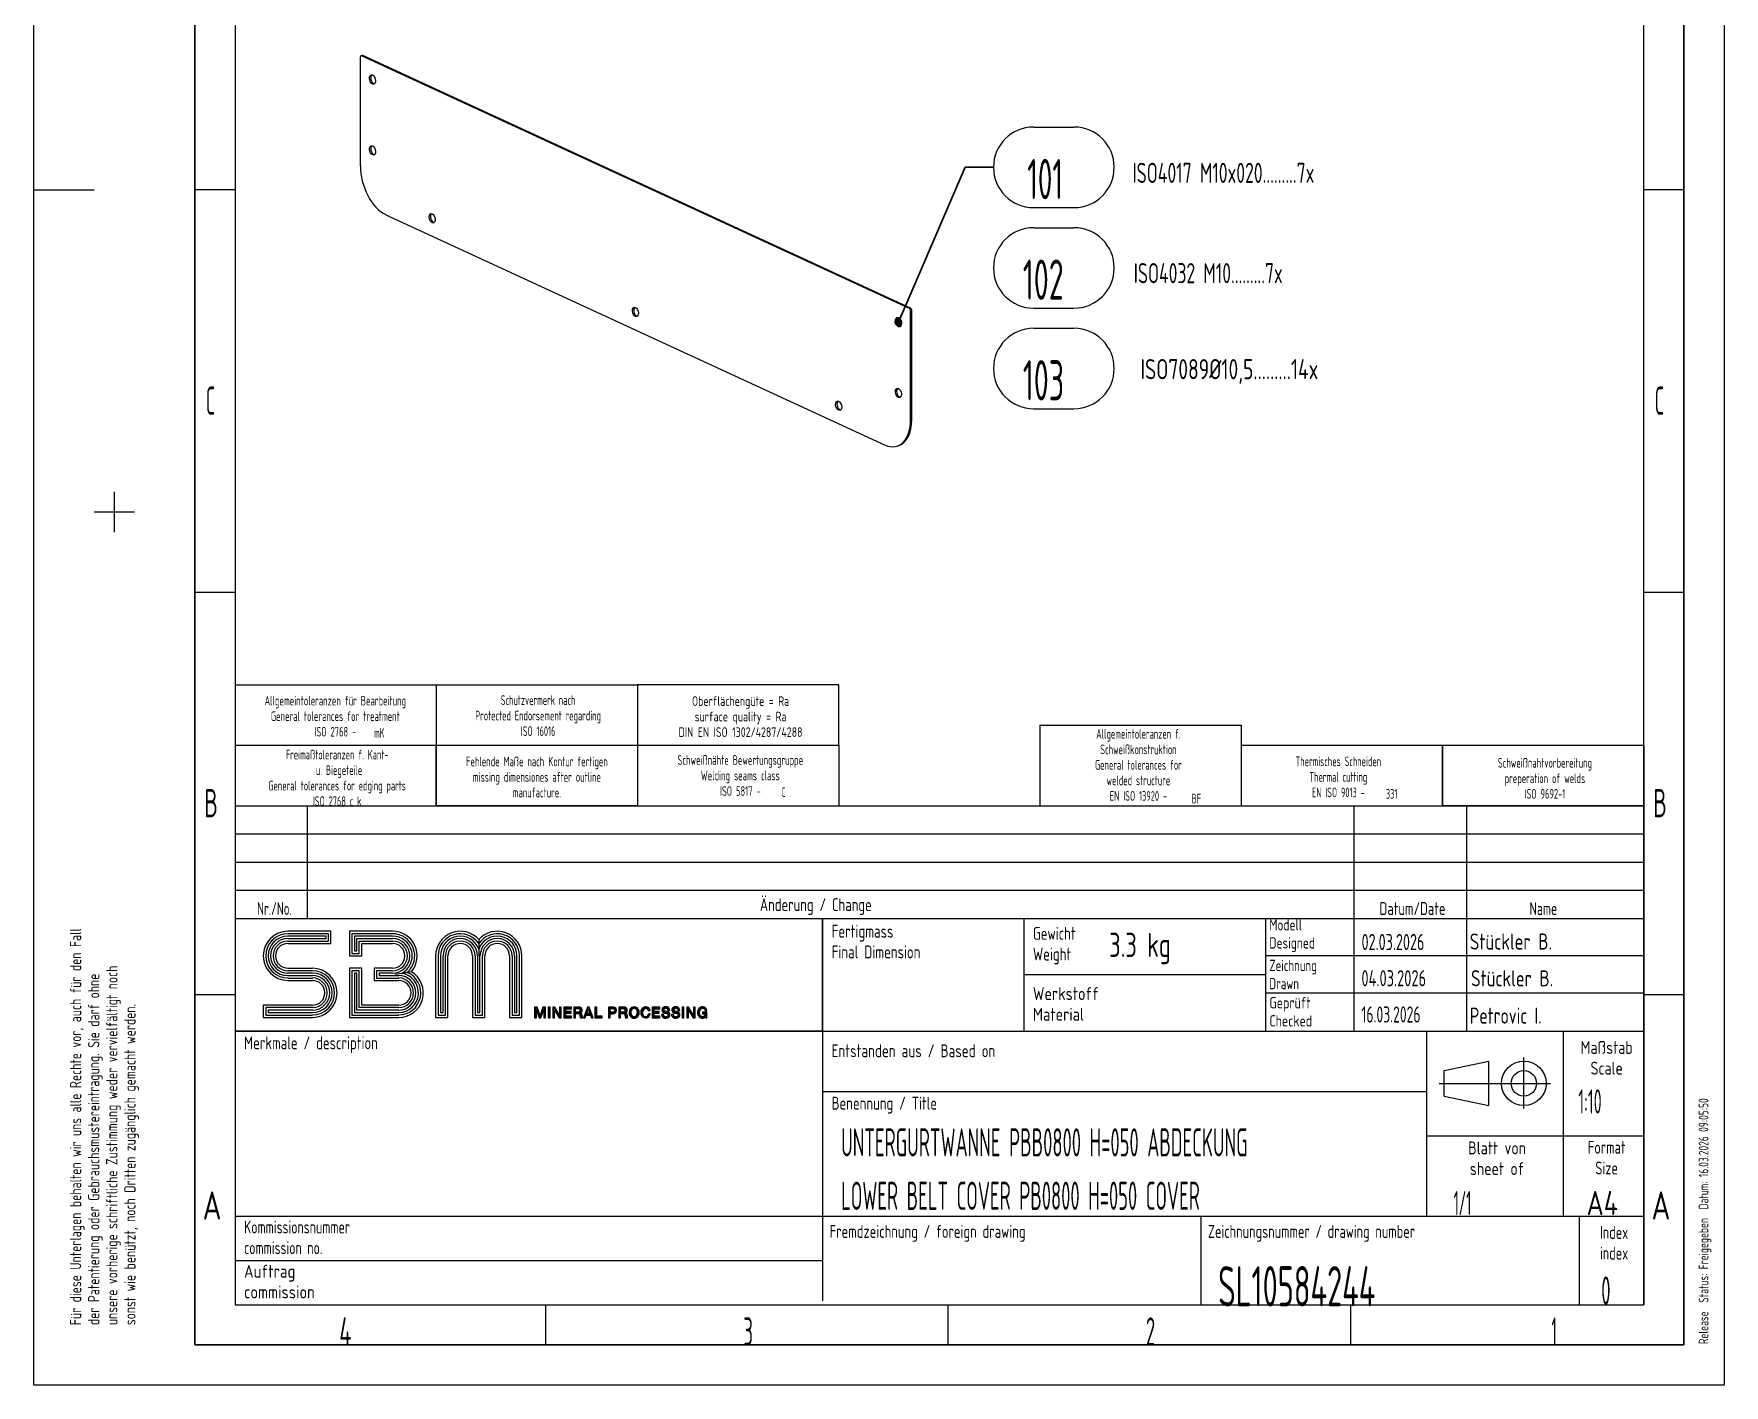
# Model space of a CAD drawing. Header units: millimetres. Extents: x 0 to 210, y 0 to 297.
# Drawn here: x 0 to 210, y 0 to 167.9 of the extents above; entities that cross this region are included whole.
import ezdxf
from ezdxf.lldxf.tags import DXFTag

# ---------------------------------------------------------------- set-up
doc = ezdxf.new("R2010")
doc.units = ezdxf.units.MM
doc.layers.add('1', color=7, linetype='Continuous', true_color=0xffffff)
doc.styles.add('iso-1', font='isocp.shx')
tags = doc.linetypes.add('DASHDOT', pattern=[70, 31, -13, 13, -13]).pattern_tags.tags
tags[10:11] = [DXFTag(74, 4), DXFTag(75, 0), DXFTag(340, '0'), DXFTag(46, 0.0), DXFTag(50, 0.0), DXFTag(44, 0.0), DXFTag(45, 0.0)]
tags[8:9] = [DXFTag(74, 4), DXFTag(75, 0), DXFTag(340, '0'), DXFTag(46, 0.0), DXFTag(50, 0.0), DXFTag(44, 0.0), DXFTag(45, 0.0)]
tags[6:7] = [DXFTag(74, 4), DXFTag(75, 0), DXFTag(340, '0'), DXFTag(46, 0.0), DXFTag(50, 0.0), DXFTag(44, 0.0), DXFTag(45, 0.0)]
tags[4:5] = [DXFTag(74, 4), DXFTag(75, 0), DXFTag(340, '0'), DXFTag(46, 0.0), DXFTag(50, 0.0), DXFTag(44, 0.0), DXFTag(45, 0.0)]
tags = doc.linetypes.add('DASHED', pattern=[25.72, 12.86, -12.86]).pattern_tags.tags
tags[6:7] = [DXFTag(74, 4), DXFTag(75, 0), DXFTag(340, '0'), DXFTag(46, 0.0), DXFTag(50, 0.0), DXFTag(44, 0.0), DXFTag(45, 0.0)]
tags[4:5] = [DXFTag(74, 4), DXFTag(75, 0), DXFTag(340, '0'), DXFTag(46, 0.0), DXFTag(50, 0.0), DXFTag(44, 0.0), DXFTag(45, 0.0)]
doc.dimstyles.get("Standard").update_dxf_attribs({"dimtxt": 0.18, "dimasz": 0.18, "dimexe": 0.18, "dimexo": 0.0625, "dimgap": 0.09, "dimtad": 0, "dimtih": 1, "dimtoh": 1, "dimdec": 4, "dimzin": 0, "dimdsep": 46, "dimtxsty": 'Standard', "dimcen": 0.09, "dimadec": 0, "dimazin": 0, "dimtfac": 1, "dimtdec": 4, "dimtofl": 0, "dimtmove": 0, "dimatfit": 3, "dimfxl": 1, "dimtolj": 1, "dimtzin": 0, "dimarcsym": 0})

# ---------------------------------------------------------------- blocks, each defined once
blk = doc.blocks.new('GROUPED_GEOM1')
at = {"layer": '1', "color": 4, "lineweight": 18}
for p, q in [((124.22, 143.81), (129.22, 143.81)), ((124.22, 133.81), (129.22, 133.81))]:
    blk.add_line(p, q, dxfattribs=at)
for centre, start, end in [((124.22, 138.81), 90, 269.9999), ((129.22, 138.81), 270, 89.9999)]:
    blk.add_arc(centre, 5, start, end, dxfattribs=at)
at = {"layer": '1', "color": 2, "linetype": 'Continuous', "lineweight": 18, "insert": (122.87, 134.85), "char_height": 5, "attachment_point": 7, "line_spacing_factor": 0.963855, "style": 'iso-1'}
blk.add_mtext('\\W0.6044;102', dxfattribs=at)
blk = doc.blocks.new('GROUPED_GEOM2')
at = {"layer": '1', "color": 4, "lineweight": 18}
for p, q in [((124.22, 156.31), (129.22, 156.31)), ((124.22, 146.31), (129.22, 146.31))]:
    blk.add_line(p, q, dxfattribs=at)
for centre, start, end in [((124.22, 151.31), 90, 269.9999), ((129.22, 151.31), 270, 89.9999)]:
    blk.add_arc(centre, 5, start, end, dxfattribs=at)
at = {"layer": '1', "color": 2, "linetype": 'Continuous', "lineweight": 18, "insert": (123.42, 147.35), "char_height": 5, "attachment_point": 7, "line_spacing_factor": 0.963855, "style": 'iso-1'}
blk.add_mtext('\\W0.5855;101', dxfattribs=at)
blk = doc.blocks.new('ISO2768', base_point=(25, 79.5))
at = {"layer": '1', "color": 4, "linetype": 'Continuous', "lineweight": 18}
for p, q in [((25, 87), (50, 87)), ((25, 87), (25, 79.5)), ((50, 87), (50, 79.5)), ((25, 79.5), (50, 79.5))]:
    blk.add_line(p, q, dxfattribs=at)
at = {"layer": '1', "color": 1, "linetype": 'Continuous', "lineweight": 13, "insert": (37.46, 80.59), "char_height": 1.2, "attachment_point": 8, "line_spacing_factor": 0.963855, "style": 'iso-1'}
blk.add_mtext('\\W0.7111;Allgemeintoleranzen für Bearbeitung\\PGeneral tolerances for treatment\\PISO 2768 -', dxfattribs=at)
at = {"layer": '1', "color": 3, "linetype": 'Continuous', "lineweight": 13, "insert": (42.29, 80.45), "char_height": 1.2, "attachment_point": 7, "line_spacing_factor": 0.963855, "style": 'iso-1'}
blk.add_mtext('\\W0.6562;mK', dxfattribs=at)
blk = doc.blocks.new('ISO16016', base_point=(50, 79.5))
at = {"layer": '1', "color": 4, "linetype": 'Continuous', "lineweight": 18}
for p, q in [((50, 87), (50, 79.5)), ((50, 87), (75, 87)), ((75, 87), (75, 79.5)), ((50, 79.5), (75, 79.5))]:
    blk.add_line(p, q, dxfattribs=at)
at = {"layer": '1', "color": 1, "linetype": 'Continuous', "lineweight": 13, "insert": (62.65, 80.66), "char_height": 1.2, "attachment_point": 8, "line_spacing_factor": 0.963855, "style": 'iso-1'}
blk.add_mtext('\\W0.6940;Schutzvermerk nach\\PProtected Endorsement regarding\\PISO 16016', dxfattribs=at)
blk = doc.blocks.new('DIN_EN_ISO1302_A2', base_point=(75, 79.5))
at = {"layer": '1', "color": 4, "linetype": 'Continuous', "lineweight": 18}
for p, q in [((100, 87), (75, 87)), ((75, 87), (75, 79.5)), ((100, 79.5), (100, 87)), ((75, 79.5), (100, 79.5))]:
    blk.add_line(p, q, dxfattribs=at)
at = {"layer": '1', "color": 1, "linetype": 'Continuous', "lineweight": 13, "insert": (87.8, 80.54), "char_height": 1.2, "attachment_point": 8, "line_spacing_factor": 0.963855, "style": 'iso-1'}
blk.add_mtext('\\W0.8226;Oberflächengüte = Ra\\Psurface quality = Ra\\PDIN EN ISO 1302/4287/4288', dxfattribs=at)
blk = doc.blocks.new('ISO5817', base_point=(75, 72))
at = {"layer": '1', "color": 4, "linetype": 'Continuous', "lineweight": 18}
for p, q in [((75, 79.5), (75, 72)), ((75, 79.5), (100, 79.5)), ((100, 79.5), (100, 72)), ((75, 72), (100, 72))]:
    blk.add_line(p, q, dxfattribs=at)
at = {"layer": '1', "color": 1, "linetype": 'Continuous', "lineweight": 13, "insert": (87.77, 73.22), "char_height": 1.2, "attachment_point": 8, "line_spacing_factor": 0.963855, "style": 'iso-1'}
blk.add_mtext('\\W0.7101;Schweißnähte Bewertungsgruppe\\PWelding seams class\\PISO 5817 -', dxfattribs=at)
at = {"layer": '1', "color": 3, "linetype": 'Continuous', "lineweight": 13, "insert": (92.9, 73.08), "char_height": 1.2, "attachment_point": 7, "line_spacing_factor": 0.963855, "style": 'iso-1'}
blk.add_mtext('\\W0.5104;C', dxfattribs=at)
blk = doc.blocks.new('ISO13920 - Allg_Tol_ f_ Schweißkonst_', base_point=(125, 72))
at = {"layer": '1', "color": 4, "linetype": 'Continuous', "lineweight": 18}
for p, q in [((125, 82), (125, 72)), ((125, 82), (150, 82)), ((150, 82), (150, 72)), ((125, 72), (150, 72))]:
    blk.add_line(p, q, dxfattribs=at)
at = {"layer": '1', "color": 1, "linetype": 'Continuous', "lineweight": 13, "insert": (137.23, 72.61), "char_height": 1.2, "attachment_point": 8, "line_spacing_factor": 0.963855, "style": 'iso-1'}
blk.add_mtext('\\W0.6988;Allgemeintoleranzen f.\\PSchweißkonstruktion\\PGeneral tolerances for\\Pwelded structure\\PEN ISO 13920 -', dxfattribs=at)
at = {"layer": '1', "color": 3, "linetype": 'Continuous', "lineweight": 13, "insert": (143.83, 72.28), "char_height": 1.2, "attachment_point": 7, "line_spacing_factor": 0.963855, "style": 'iso-1'}
blk.add_mtext('\\W0.6994;BF', dxfattribs=at)
blk = doc.blocks.new('ISO13920 - Allg_ Tol_ f_ Schweißkonst_ [SBM]', base_point=(125, 72))
at = {"layer": '1', "color": 18, "linetype": 'Continuous', "lineweight": 13}
blk.add_blockref('ISO13920 - Allg_Tol_ f_ Schweißkonst_', (125, 72), dxfattribs=at)
blk = doc.blocks.new('ISO9013 - Thermisches Schneiden', base_point=(150, 72))
at = {"layer": '1', "color": 4, "linetype": 'Continuous', "lineweight": 18}
for p, q in [((150, 79.5), (150, 72)), ((150, 79.5), (175, 79.5)), ((175, 79.5), (175, 72)), ((150, 72), (175, 72))]:
    blk.add_line(p, q, dxfattribs=at)
at = {"layer": '1', "color": 1, "linetype": 'Continuous', "lineweight": 13, "insert": (162.06, 73.05), "char_height": 1.2, "attachment_point": 8, "line_spacing_factor": 0.963855, "style": 'iso-1'}
blk.add_mtext('\\W0.6723;Thermisches Schneiden\\PThermal cutting\\PEN ISO 9013 -', dxfattribs=at)
at = {"layer": '1', "color": 3, "linetype": 'Continuous', "lineweight": 13, "insert": (167.97, 72.87), "char_height": 1.2, "attachment_point": 7, "line_spacing_factor": 0.963855, "style": 'iso-1'}
blk.add_mtext('\\W0.6756;331', dxfattribs=at)
blk = doc.blocks.new('ISO9013 - Thermisches Schneiden [SBM]', base_point=(150, 72))
at = {"layer": '1', "color": 18, "linetype": 'Continuous', "lineweight": 13}
blk.add_blockref('ISO9013 - Thermisches Schneiden', (150, 72), dxfattribs=at)
blk = doc.blocks.new('ISO9692-1', base_point=(175, 72))
at = {"layer": '1', "color": 4, "linetype": 'Continuous', "lineweight": 18}
for p, q in [((175, 72), (175, 79.5)), ((175, 79.5), (200, 79.5)), ((200, 79.5), (200, 72)), ((200, 72), (175, 72))]:
    blk.add_line(p, q, dxfattribs=at)
at = {"layer": '1', "color": 1, "linetype": 'Continuous', "lineweight": 13, "insert": (187.73, 72.87), "char_height": 1.2, "attachment_point": 8, "line_spacing_factor": 0.963855, "style": 'iso-1'}
blk.add_mtext('\\W0.7053;Schweißnahtvorbereitung\\Ppreperation of welds\\PISO 9692-1', dxfattribs=at)
blk = doc.blocks.new('Nach Kontur fertigen', base_point=(50, 72))
at = {"layer": '1', "color": 4, "linetype": 'Continuous', "lineweight": 18}
for p, q in [((50, 79.5), (75, 79.5)), ((50, 72), (50, 79.5)), ((75, 79.5), (75, 72)), ((75, 72), (50, 72))]:
    blk.add_line(p, q, dxfattribs=at)
at = {"layer": '1', "color": 1, "linetype": 'Continuous', "lineweight": 13, "insert": (62.5, 73.04), "char_height": 1.2, "attachment_point": 8, "line_spacing_factor": 0.963855, "style": 'iso-1'}
blk.add_mtext('\\W0.7060;Fehlende Maße nach Kontur fertigen\\Pmissing dimensiones after outline\\Pmanufacture.', dxfattribs=at)
blk = doc.blocks.new('ISO2768_kb - Freimaßtoleranzen f_ Kant- u_ Biegeteile', base_point=(25, 72))
at = {"layer": '1', "color": 4, "linetype": 'Continuous', "lineweight": 18}
for p, q in [((25, 79.5), (25, 72)), ((25, 79.5), (50, 79.5)), ((50, 79.5), (50, 72)), ((25, 72), (50, 72))]:
    blk.add_line(p, q, dxfattribs=at)
at = {"layer": '1', "color": 1, "linetype": 'Continuous', "lineweight": 13, "insert": (37.69, 71.96), "char_height": 1.2, "attachment_point": 8, "line_spacing_factor": 0.963855, "style": 'iso-1'}
blk.add_mtext('\\W0.6948;Freimaßtoleranzen f. Kant-\\P u. Biegeteile\\PGeneral tolerances for edging parts\\PISO 2768 c k', dxfattribs=at)
blk = doc.blocks.new('GROUPED_GEOM4')
at = {"layer": '1', "color": 4, "lineweight": 18}
for p, q in [((124.22, 131.31), (129.22, 131.31)), ((124.22, 121.31), (129.22, 121.31))]:
    blk.add_line(p, q, dxfattribs=at)
for centre, start, end in [((124.22, 126.31), 90, 269.9999), ((129.22, 126.31), 270, 89.9999)]:
    blk.add_arc(centre, 5, start, end, dxfattribs=at)
at = {"layer": '1', "color": 2, "linetype": 'Continuous', "lineweight": 18, "insert": (122.87, 122.35), "char_height": 5, "attachment_point": 7, "line_spacing_factor": 0.963855, "style": 'iso-1'}
blk.add_mtext('\\W0.6044;103', dxfattribs=at)

msp = doc.modelspace()

# ---------------------------------------------------------------- linework, layer by layer
at = {"layer": '1', "color": 4, "linetype": 'Continuous', "lineweight": 18}
for p, q in [((0, 0), (0, 297)), ((210, 297), (210, 0)), ((25, 72), (25, 10)), ((25, 72), (200, 72)), ((200, 72), (200, 10)), ((25, 58), (200, 58)), ((25, 58), (98, 58)), ((25, 58), (25, 44)), ((98, 58), (98, 10.5)), ((98, 44), (98, 58)), ((153, 58), (153, 44)), ((25, 44), (200, 44)), ((98, 44), (25, 44)), ((173, 44), (173, 21)), ((175.22, 39.08), (180.76, 40.27)), ((180.76, 34.73), (180.76, 40.27)), ((175.22, 35.92), (175.22, 39.08)), ((98, 36.5), (173, 36.5)), ((175.22, 35.92), (180.76, 34.73)), ((25, 21), (200, 21)), ((145, 21), (145, 10)), ((25, 10), (200, 10)), ((210, 0), (0, 0))]:
    msp.add_line(p, q, dxfattribs=at)
at = {"layer": '1', "color": 4, "linetype": 'Continuous', "lineweight": 25}
for p, q in [((20, 5), (20, 292)), ((205, 292), (205, 5)), ((205, 5), (20, 5))]:
    msp.add_line(p, q, dxfattribs=at)
at = {"layer": '1', "color": 1, "linetype": 'Continuous', "lineweight": 13}
for p, q in [((25, 287), (25, 10)), ((200, 10), (200, 287)), ((25, 148.5), (20, 148.5)), ((205, 148.5), (200, 148.5)), ((25, 98.5), (20, 98.5)), ((205, 98.5), (200, 98.5)), ((34, 58), (34, 72)), ((164, 72), (164, 44)), ((178, 72), (178, 44)), ((25, 68.5), (200, 68.5)), ((25, 65), (200, 65)), ((25, 61.5), (200, 61.5)), ((123, 58), (123, 44)), ((153, 53.37), (200, 53.37)), ((153, 51), (123, 51)), ((25, 48.5), (20, 48.5)), ((153, 48.74), (200, 48.74)), ((205, 48.5), (200, 48.5)), ((190, 44), (190, 21)), ((173, 31), (200, 31)), ((192, 21), (192, 10)), ((25, 15.5), (98, 15.5)), ((25, 10), (200, 10)), ((63.56, 10), (63.56, 5)), ((113.56, 10), (113.56, 5)), ((163.56, 10), (163.56, 5))]:
    msp.add_line(p, q, dxfattribs=at)
at = {"layer": '1', "color": 7, "linetype": 'Continuous', "lineweight": 18}
for p, q in [((40.56, 165), (40.56, 151.51)), ((40.8, 165.21), (40.65, 165.17)), ((108.77, 133.77), (40.72, 165.16)), ((108.92, 133.82), (40.88, 165.21)), ((43.72, 145.42), (105.77, 116.8)), ((108.92, 119.98), (108.92, 133.47)), ((109.08, 120.03), (109.08, 133.51)), ((107.23, 116.65), (107.38, 116.7))]:
    msp.add_line(p, q, dxfattribs=at)
at = {"layer": '1', "color": 1, "linetype": 'DASHED', "lineweight": 13}
msp.add_line((0, 148.5), (7.5, 148.5), dxfattribs=at)
at = {"layer": '1', "color": 4, "linetype": 'DASHED', "lineweight": 18}
for p, q in [((10, 111), (10, 106)), ((7.5, 108.5), (12.5, 108.5))]:
    msp.add_line(p, q, dxfattribs=at)
at = {"layer": '1', "color": 1, "linetype": 'Continuous', "lineweight": 18}
for p, q in [((36.92, 56.4), (31.56, 56.4)), ((36.61, 56.09), (31.56, 56.09)), ((36.31, 55.78), (31.56, 55.78)), ((31.56, 55.48), (36.31, 55.48)), ((31.56, 55.17), (36.61, 55.17)), ((31.56, 54.87), (36.92, 54.87)), ((36.31, 55.48), (36.31, 55.78)), ((36.61, 55.17), (36.61, 56.09)), ((36.92, 54.87), (36.92, 56.4)), ((39.21, 56.4), (39.21, 53.34)), ((44.57, 56.4), (39.21, 56.4)), ((44.57, 56.09), (39.52, 56.09)), ((39.52, 56.09), (39.52, 53.64)), ((44.57, 55.78), (39.83, 55.78)), ((39.83, 55.78), (39.83, 53.95)), ((40.13, 55.48), (44.57, 55.48)), ((40.13, 53.95), (40.13, 55.48)), ((40.44, 55.17), (44.57, 55.17)), ((40.44, 53.64), (40.44, 55.17)), ((40.74, 54.87), (44.57, 54.87)), ((40.74, 53.34), (40.74, 54.87)), ((55.28, 55.36), (55.28, 53.34)), ((39.21, 53.34), (40.74, 53.34)), ((39.52, 53.64), (40.44, 53.64)), ((39.83, 53.95), (40.13, 53.95)), ((49.92, 53.34), (49.92, 45.69)), ((50.23, 53.34), (50.23, 45.99)), ((50.54, 53.34), (50.54, 46.3)), ((50.84, 46.3), (50.84, 53.34)), ((51.15, 45.99), (51.15, 53.34)), ((51.45, 45.69), (51.45, 53.34)), ((54.51, 53.34), (54.51, 45.69)), ((54.82, 53.34), (54.82, 45.99)), ((55.13, 53.34), (55.13, 46.3)), ((55.43, 46.3), (55.43, 53.34)), ((55.74, 45.99), (55.74, 53.34)), ((56.04, 45.69), (56.04, 53.34)), ((59.1, 53.34), (59.1, 45.69)), ((59.41, 53.34), (59.41, 45.99)), ((59.72, 53.34), (59.72, 46.3)), ((60.02, 46.3), (60.02, 53.34)), ((60.33, 45.99), (60.33, 53.34)), ((60.63, 45.69), (60.63, 53.34)), ((31.56, 51.81), (34.62, 51.81)), ((34.62, 51.5), (31.56, 51.5)), ((34.62, 51.19), (31.56, 51.19)), ((31.56, 50.89), (34.62, 50.89)), ((31.56, 50.58), (34.62, 50.58)), ((39.21, 51.81), (39.21, 45.69)), ((40.74, 51.81), (39.21, 51.81)), ((39.52, 51.5), (39.52, 45.99)), ((40.44, 51.5), (39.52, 51.5)), ((39.83, 51.19), (39.83, 46.3)), ((40.13, 51.19), (39.83, 51.19)), ((40.13, 46.6), (40.13, 51.19)), ((40.44, 46.91), (40.44, 51.5)), ((40.74, 47.22), (40.74, 51.81)), ((42.27, 51.81), (42.27, 50.28)), ((44.57, 51.81), (42.27, 51.81)), ((42.58, 51.5), (42.58, 50.58)), ((44.57, 51.5), (42.58, 51.5)), ((42.58, 50.58), (45.33, 50.58)), ((42.89, 51.19), (42.89, 50.89)), ((44.57, 51.19), (42.89, 51.19)), ((42.89, 50.89), (45.33, 50.89)), ((46.91, 51.37), (44.95, 51.04)), ((31.56, 50.28), (34.62, 50.28)), ((42.27, 50.28), (45.33, 50.28)), ((28.5, 47.22), (28.5, 45.69)), ((34.62, 47.22), (28.5, 47.22)), ((28.81, 46.91), (28.81, 45.99)), ((34.62, 46.91), (28.81, 46.91)), ((29.12, 46.6), (29.12, 46.3)), ((34.62, 46.6), (29.12, 46.6)), ((29.12, 46.3), (34.62, 46.3)), ((39.83, 46.3), (45.33, 46.3)), ((45.33, 46.6), (40.13, 46.6)), ((45.33, 46.91), (40.44, 46.91)), ((45.33, 47.22), (40.74, 47.22)), ((50.54, 46.3), (50.84, 46.3)), ((55.13, 46.3), (55.43, 46.3)), ((59.72, 46.3), (60.02, 46.3)), ((28.5, 45.69), (34.62, 45.69)), ((28.81, 45.99), (34.62, 45.99)), ((39.21, 45.69), (45.33, 45.69)), ((39.52, 45.99), (45.33, 45.99)), ((49.92, 45.69), (51.45, 45.69)), ((50.23, 45.99), (51.15, 45.99)), ((54.51, 45.69), (56.04, 45.69)), ((54.82, 45.99), (55.74, 45.99)), ((59.1, 45.69), (60.63, 45.69)), ((59.41, 45.99), (60.33, 45.99))]:
    msp.add_line(p, q, dxfattribs=at)
at = {"layer": '1', "color": 6, "linetype": 'Continuous', "lineweight": 18}
for p, q in [((62.21, 46.97), (62.21, 45.63)), ((62.54, 46.97), (62.21, 46.97)), ((62.33, 46.9), (62.46, 46.9)), ((62.33, 45.69), (62.33, 46.9)), ((62.44, 46.66), (62.8, 45.63)), ((62.44, 45.63), (62.44, 46.66)), ((62.46, 46.9), (62.87, 45.69)), ((62.9, 45.92), (62.54, 46.97)), ((63.24, 46.97), (62.9, 45.92)), ((62.92, 45.69), (63.33, 46.9)), ((62.99, 45.63), (63.35, 46.66)), ((63.56, 46.97), (63.24, 46.97)), ((63.33, 46.9), (63.45, 46.9)), ((63.35, 46.66), (63.35, 45.63)), ((63.45, 46.9), (63.45, 45.69)), ((63.56, 45.63), (63.56, 46.97)), ((64.13, 46.97), (63.9, 46.97)), ((63.9, 46.97), (63.9, 45.63)), ((64.02, 45.69), (64.02, 46.9)), ((64.13, 45.63), (64.13, 46.97)), ((64.48, 46.97), (64.48, 45.63)), ((64.71, 46.97), (64.48, 46.97)), ((64.58, 46.9), (64.63, 46.9)), ((64.58, 45.69), (64.58, 46.9)), ((64.63, 46.9), (65.36, 45.69)), ((64.69, 46.61), (65.28, 45.63)), ((64.69, 45.63), (64.69, 46.61)), ((65.3, 45.97), (64.71, 46.97)), ((65.3, 46.97), (65.3, 45.97)), ((65.52, 46.97), (65.3, 46.97)), ((65.41, 45.69), (65.41, 46.9)), ((65.52, 45.63), (65.52, 46.97)), ((65.86, 46.97), (65.86, 45.63)), ((66.79, 46.97), (65.86, 46.97)), ((65.98, 46.87), (65.98, 45.73)), ((66.73, 46.87), (65.98, 46.87)), ((65.98, 46.31), (66.67, 46.31)), ((66.09, 46.77), (66.79, 46.77)), ((66.09, 46.41), (66.09, 46.77)), ((66.74, 46.41), (66.09, 46.41)), ((66.09, 46.22), (66.74, 46.22)), ((66.09, 45.83), (66.09, 46.22)), ((66.74, 46.22), (66.74, 46.41)), ((66.79, 46.77), (66.79, 46.97)), ((67.07, 46.97), (67.07, 45.63)), ((67.69, 46.97), (67.07, 46.97)), ((67.18, 46.87), (67.18, 45.73)), ((67.18, 46.87), (67.69, 46.87)), ((67.78, 46.26), (67.18, 46.26)), ((67.3, 46.35), (67.3, 46.78)), ((67.3, 46.78), (67.66, 46.78)), ((67.68, 46.35), (67.3, 46.35)), ((67.7, 46.35), (67.68, 46.35)), ((67.74, 46.97), (67.69, 46.97)), ((67.92, 46.26), (67.91, 46.26)), ((68.77, 46.97), (68.27, 45.63)), ((68.42, 45.73), (68.83, 46.87)), ((68.68, 46.16), (68.88, 46.73)), ((69.01, 46.97), (68.77, 46.97)), ((68.83, 46.87), (68.94, 46.87)), ((68.88, 46.73), (69.09, 46.16)), ((68.94, 46.87), (69.36, 45.73)), ((69.51, 45.63), (69.01, 46.97)), ((69.7, 46.97), (69.7, 45.63)), ((69.93, 46.97), (69.7, 46.97)), ((69.81, 46.87), (69.81, 45.73)), ((69.93, 45.83), (69.93, 46.97)), ((71.39, 46.97), (71.39, 45.63)), ((71.96, 46.97), (71.39, 46.97)), ((71.5, 46.87), (72.01, 46.87)), ((71.5, 46.87), (71.5, 45.73)), ((72.01, 46.26), (71.5, 46.26)), ((71.62, 46.78), (71.95, 46.78)), ((71.62, 46.33), (71.62, 46.78)), ((71.95, 46.33), (71.62, 46.33)), ((71.97, 46.33), (71.95, 46.33)), ((72.03, 46.97), (71.96, 46.97)), ((72.67, 46.97), (72.67, 45.63)), ((73.28, 46.97), (72.67, 46.97)), ((72.78, 46.87), (73.28, 46.87)), ((72.78, 46.87), (72.78, 45.73)), ((73.38, 46.26), (72.78, 46.26)), ((72.89, 46.35), (72.89, 46.78)), ((72.89, 46.78), (73.26, 46.78)), ((73.27, 46.35), (72.89, 46.35)), ((73.3, 46.35), (73.27, 46.35)), ((73.34, 46.97), (73.28, 46.97)), ((73.52, 46.26), (73.51, 46.26)), ((76.33, 46.57), (76.34, 46.54)), ((76.34, 46.54), (76.56, 46.54)), ((76.84, 46.97), (76.84, 45.63)), ((77.77, 46.97), (76.84, 46.97)), ((76.95, 46.87), (76.95, 45.73)), ((77.71, 46.87), (76.95, 46.87)), ((76.95, 46.31), (77.65, 46.31)), ((77.07, 46.77), (77.77, 46.77)), ((77.07, 46.41), (77.07, 46.77)), ((77.71, 46.41), (77.07, 46.41)), ((77.07, 46.22), (77.71, 46.22)), ((77.07, 45.83), (77.07, 46.22)), ((77.71, 46.22), (77.71, 46.41)), ((77.77, 46.77), (77.77, 46.97)), ((78.77, 46.6), (78.78, 46.57)), ((78.78, 46.57), (79, 46.57)), ((78.87, 46.68), (78.87, 46.68)), ((80.02, 46.6), (80.02, 46.57)), ((80.02, 46.57), (80.24, 46.57)), ((80.11, 46.68), (80.11, 46.68)), ((80.55, 46.97), (80.55, 45.63)), ((80.77, 46.97), (80.55, 46.97)), ((80.66, 45.69), (80.66, 46.9)), ((80.77, 45.63), (80.77, 46.97)), ((81.12, 46.97), (81.12, 45.63)), ((81.35, 46.97), (81.12, 46.97)), ((81.22, 46.9), (81.27, 46.9)), ((81.22, 45.69), (81.22, 46.9)), ((81.27, 46.9), (82, 45.69)), ((81.33, 45.63), (81.33, 46.61)), ((81.33, 46.61), (81.92, 45.63)), ((81.94, 45.97), (81.35, 46.97)), ((81.94, 46.97), (81.94, 45.97)), ((82.16, 46.97), (81.94, 46.97)), ((82.05, 45.69), (82.05, 46.9)), ((82.16, 45.63), (82.16, 46.97)), ((83.09, 46.33), (83.09, 46.15)), ((83.63, 46.33), (83.09, 46.33)), ((83.52, 46.22), (83.2, 46.22)), ((83.39, 46.57), (83.4, 46.54)), ((83.4, 46.54), (83.62, 46.54)), ((83.52, 46.02), (83.52, 46.22)), ((83.63, 45.63), (83.63, 46.33)), ((62.21, 45.63), (62.44, 45.63)), ((62.8, 45.63), (62.99, 45.63)), ((62.87, 45.69), (62.92, 45.69)), ((63.35, 45.63), (63.56, 45.63)), ((63.9, 45.63), (64.13, 45.63)), ((64.48, 45.63), (64.69, 45.63)), ((65.28, 45.63), (65.52, 45.63)), ((65.36, 45.69), (65.41, 45.69)), ((65.86, 45.63), (66.8, 45.63)), ((65.98, 45.73), (66.73, 45.73)), ((66.8, 45.83), (66.09, 45.83)), ((66.8, 45.63), (66.8, 45.83)), ((67.07, 45.63), (67.3, 45.63)), ((67.3, 46.17), (67.63, 46.17)), ((67.3, 45.63), (67.3, 46.17)), ((67.92, 45.64), (67.92, 45.63)), ((67.92, 45.63), (68.17, 45.63)), ((68.27, 45.63), (68.5, 45.63)), ((68.5, 45.63), (68.63, 45.98)), ((68.55, 46.07), (69.23, 46.07)), ((68.63, 45.98), (69.14, 45.98)), ((69.09, 46.16), (68.68, 46.16)), ((69.14, 45.98), (69.27, 45.63)), ((69.27, 45.63), (69.51, 45.63)), ((69.7, 45.63), (70.59, 45.63)), ((69.81, 45.73), (70.47, 45.73)), ((70.59, 45.83), (69.93, 45.83)), ((70.59, 45.63), (70.59, 45.83)), ((71.39, 45.63), (71.62, 45.63)), ((71.62, 46.14), (71.96, 46.14)), ((71.62, 45.63), (71.62, 46.14)), ((72.67, 45.63), (72.89, 45.63)), ((72.89, 46.17), (73.23, 46.17)), ((72.89, 45.63), (72.89, 46.17)), ((73.51, 45.64), (73.52, 45.63)), ((73.52, 45.63), (73.76, 45.63)), ((76.56, 46.14), (76.35, 46.14)), ((76.56, 46.08), (76.56, 46.14)), ((76.84, 45.63), (77.78, 45.63)), ((76.95, 45.73), (77.71, 45.73)), ((77.78, 45.83), (77.07, 45.83)), ((77.78, 45.63), (77.78, 45.83)), ((78.21, 46.07), (77.98, 46.07)), ((78.21, 46.04), (78.21, 46.07)), ((79.45, 46.07), (79.23, 46.07)), ((79.45, 46.04), (79.45, 46.07)), ((80.55, 45.63), (80.77, 45.63)), ((81.12, 45.63), (81.33, 45.63)), ((81.92, 45.63), (82.16, 45.63)), ((82, 45.69), (82.05, 45.69)), ((83.09, 46.15), (83.43, 46.15)), ((83.43, 45.76), (83.46, 45.78)), ((83.46, 45.78), (83.49, 45.63)), ((83.49, 45.63), (83.63, 45.63)), ((83.52, 46.02), (83.55, 45.7))]:
    msp.add_line(p, q, dxfattribs=at)
at = {"layer": '1', "color": 1, "linetype": 'DASHDOT', "lineweight": 13}
for p, q in [((185.11, 34.38), (185.11, 40.73)), ((174.57, 37.5), (188.43, 37.5))]:
    msp.add_line(p, q, dxfattribs=at)
at = {"layer": '1', "color": 4, "linetype": 'Continuous', "lineweight": 18}
for radius in [2.77, 1.58]:
    msp.add_circle((185.11, 37.5), radius, dxfattribs=at)
at = {"layer": '1', "color": 1, "linetype": 'Continuous', "lineweight": 18}
for centre, radius, start, end in [((31.56, 53.34), 3.06, 90, 270), ((31.56, 53.34), 2.75, 90, 270), ((31.56, 53.34), 2.45, 90, 270), ((31.56, 53.34), 2.14, 90, 270), ((31.56, 53.34), 1.84, 90, 270), ((31.56, 53.34), 1.53, 90, 270), ((44.57, 53.34), 3.06, 319.9677, 90), ((44.57, 53.34), 2.75, 311.8088, 90), ((44.57, 53.34), 2.45, 297.5778, 90), ((44.57, 53.34), 2.14, 270, 90), ((44.57, 53.34), 1.84, 270, 90), ((44.57, 53.34), 1.53, 270, 90), ((52.98, 53.34), 3.06, 41.4096, 180), ((52.98, 53.34), 2.75, 33.5573, 180), ((52.98, 53.34), 2.45, 20.3641, 180), ((52.98, 53.34), 2.14, 360, 180), ((52.98, 53.34), 1.84, 360, 180), ((52.98, 53.34), 1.53, 360, 180), ((57.57, 53.34), 3.06, 360, 138.5904), ((57.57, 53.34), 2.75, 360, 146.4427), ((57.57, 53.34), 2.45, 360, 159.6359), ((57.57, 53.34), 2.14, 360, 180), ((57.57, 53.34), 1.84, 360, 180), ((57.57, 53.34), 1.53, 360, 180), ((34.62, 48.75), 3.06, 270, 90), ((34.62, 48.75), 2.75, 270, 90), ((34.62, 48.75), 2.45, 270, 90), ((34.62, 48.75), 2.14, 270, 90), ((34.62, 48.75), 1.84, 270, 90), ((45.33, 48.75), 3.06, 270, 58.957), ((45.33, 48.75), 2.75, 270, 67.1158), ((45.33, 48.75), 2.45, 270, 81.3468), ((45.33, 48.75), 2.14, 270, 90), ((45.33, 48.75), 1.84, 270, 90), ((34.62, 48.75), 1.53, 270, 90), ((45.33, 48.75), 1.53, 270, 90)]:
    msp.add_arc(centre, radius, start, end, dxfattribs=at)
at = {"layer": '1', "color": 6, "linetype": 'Continuous', "lineweight": 18}
for centre, radius, start, end in [((67.67, 46.56), 0.223, 4.9005, 90.4567), ((67.69, 46.57), 0.302, 270, 90), ((67.69, 46.56), 0.204, 274.1582, 4.9004), ((67.7, 46.27), 0.703, 82.5347, 86.7103), ((67.74, 46), 0.271, 352.0688, 79.5068), ((67.71, 46.38), 0.589, 77.5536, 82.5346), ((67.73, 46.43), 0.531, 72.0229, 77.5537), ((67.77, 46.56), 0.399, 64.6564, 72.0228), ((67.82, 46.53), 0.283, 288.5643, 298.953), ((67.88, 46.07), 0.196, 64.419, 75.6506), ((67.79, 46.6), 0.356, 56.4087, 64.6564), ((67.81, 46.56), 0.314, 298.9529, 308.3029), ((67.87, 46.05), 0.219, 54.3456, 64.4191), ((67.81, 46.64), 0.311, 46.9821, 56.4087), ((67.87, 46.06), 0.213, 46.4532, 54.3455), ((67.81, 46.55), 0.301, 308.3029, 318.0437), ((67.83, 46.65), 0.289, 36.8309, 46.9821), ((67.84, 46.03), 0.25, 39.7233, 46.4532), ((67.81, 46.55), 0.308, 318.0437, 327.5706), ((67.82, 46.65), 0.292, 26.7823, 36.8309), ((67.8, 46.56), 0.313, 327.5705, 336.9566), ((67.79, 46.64), 0.326, 17.7788, 26.7823), ((67.76, 46.58), 0.364, 336.9566, 345.0196), ((67.74, 46.62), 0.387, 10.1778, 17.7788), ((67.73, 46.58), 0.396, 345.0196, 352.4285), ((67.68, 46.61), 0.448, 3.6236, 10.1779), ((67.57, 46.6), 0.556, 358.3458, 3.6236), ((67.63, 46.6), 0.496, 352.4286, 358.3457), ((71.95, 46.55), 0.225, 2.4637, 90.4159), ((71.96, 46.57), 0.43, 269.7026, 355.3612), ((71.95, 46.55), 0.223, 273.9666, 2.4637), ((72.01, 46.57), 0.302, 270, 90), ((72, 46.57), 0.399, 355.3611, 85.251), ((73.26, 46.56), 0.223, 4.9005, 90.4567), ((73.28, 46.57), 0.302, 270, 90), ((73.28, 46.56), 0.204, 274.1582, 4.9004), ((73.3, 46.27), 0.703, 82.5347, 86.7103), ((73.33, 46), 0.271, 352.0688, 79.5068), ((73.31, 46.38), 0.589, 77.5536, 82.5346), ((73.32, 46.43), 0.531, 72.0228, 77.5537), ((73.36, 46.56), 0.399, 64.6563, 72.0228), ((73.42, 46.53), 0.283, 288.5643, 298.953), ((73.47, 46.07), 0.196, 64.4191, 75.6506), ((73.38, 46.6), 0.356, 56.4087, 64.6564), ((73.4, 46.56), 0.314, 298.953, 308.3029), ((73.46, 46.05), 0.219, 54.3456, 64.4191), ((73.41, 46.64), 0.311, 46.9822, 56.4087), ((73.46, 46.06), 0.213, 46.4532, 54.3457), ((73.41, 46.55), 0.301, 308.3029, 318.0438), ((73.44, 46.03), 0.25, 39.7235, 46.4532), ((73.42, 46.65), 0.289, 36.8309, 46.9822), ((73.4, 46.55), 0.308, 318.0437, 327.5706), ((73.42, 46.65), 0.292, 26.7823, 36.8309), ((73.4, 46.56), 0.313, 327.5705, 336.9566), ((73.39, 46.64), 0.326, 17.7788, 26.7823), ((73.35, 46.58), 0.364, 336.9566, 345.0196), ((73.33, 46.62), 0.387, 10.1778, 17.7788), ((73.27, 46.61), 0.448, 3.6236, 10.1779), ((73.32, 46.58), 0.396, 345.0196, 352.4285), ((73.16, 46.6), 0.556, 358.3458, 3.6236), ((73.22, 46.6), 0.496, 352.4285, 358.3457), ((74.78, 46.29), 0.838, 150.5666, 195.605), ((74.57, 46.41), 0.592, 90.0226, 150.5666), ((74.81, 46.32), 0.743, 157.6114, 222.728), ((74.59, 46.42), 0.504, 125.2211, 157.6114), ((74.81, 46.32), 0.631, 157.6113, 222.7277), ((74.59, 46.42), 0.392, 125.2202, 157.6114), ((74.57, 46.45), 0.467, 89.7035, 125.2211), ((74.57, 46.45), 0.355, 89.6065, 125.2202), ((74.57, 46.37), 0.637, 14.2247, 90.2914), ((74.57, 46.39), 0.52, 14.231, 90.3245), ((74.57, 46.39), 0.408, 14.2313, 90.4103), ((74.31, 46.33), 0.679, 323.7928, 14.2313), ((74.31, 46.33), 0.791, 323.7928, 14.231), ((74.41, 46.32), 0.804, 316.5572, 14.2247), ((76.29, 46.3), 0.891, 157.3651, 189.9134), ((76.01, 46.41), 0.588, 109.6552, 157.3651), ((76.29, 46.3), 0.779, 157.3651, 189.9135), ((76.01, 46.41), 0.476, 117.5459, 157.3651), ((76.22, 46.27), 0.597, 132.3335, 212.7225), ((76.03, 46.48), 0.429, 39.622, 123.6906), ((76.02, 46.39), 0.618, 62.6237, 109.6551), ((76.03, 46.48), 0.317, 16.6501, 132.3335), ((76.08, 46.51), 0.482, 4.2744, 62.6237), ((76.08, 46.51), 0.37, 23.5901, 41.6694), ((78.4, 46.6), 0.376, 140.5304, 182.8947), ((78.35, 46.6), 0.32, 182.8947, 231.8301), ((78.52, 46.5), 0.533, 74.0878, 140.5304), ((78.4, 46.6), 0.264, 140.5312, 182.8935), ((78.35, 46.6), 0.208, 182.8935, 231.8301), ((78.56, 46.87), 0.673, 231.8301, 272.2121), ((78.52, 46.5), 0.421, 74.0887, 140.5312), ((78.56, 46.87), 0.561, 231.8301, 272.2121), ((78.4, 46.64), 0.146, 139.3336, 258.462), ((78.5, 46.54), 0.288, 75.3888, 139.3336), ((77.96, 44.52), 2.01, 64.3973, 78.462), ((78.51, 46.56), 0.269, 7.9316, 75.3888), ((78.6, 45.99), 0.326, 353.9423, 92.2121), ((78.6, 45.99), 0.214, 353.9394, 92.2123), ((78.54, 46.57), 0.347, 18.3302, 74.0887), ((78.54, 46.57), 0.459, 359.6607, 74.0878), ((78.69, 46.03), 0.337, 338.4922, 64.3973), ((78.51, 46.56), 0.381, 17.8717, 27.554), ((79.64, 46.6), 0.376, 140.5304, 182.8947), ((79.59, 46.6), 0.32, 182.8947, 231.8301), ((79.76, 46.5), 0.533, 74.0878, 140.5304), ((79.64, 46.6), 0.264, 140.5312, 182.8935), ((79.59, 46.6), 0.208, 182.8935, 231.8301), ((79.81, 46.87), 0.673, 231.8301, 272.2121), ((79.76, 46.5), 0.421, 74.0887, 140.5312), ((79.81, 46.87), 0.561, 231.8301, 272.2121), ((79.64, 46.64), 0.146, 139.3336, 258.462), ((79.75, 46.54), 0.288, 75.3888, 139.3336), ((79.21, 44.52), 2.01, 64.3973, 78.462), ((79.75, 46.56), 0.269, 7.9316, 75.3888), ((79.84, 45.99), 0.326, 353.9423, 92.2121), ((79.84, 45.99), 0.214, 353.9394, 92.2123), ((79.78, 46.57), 0.347, 18.3302, 74.0887), ((79.78, 46.57), 0.459, 359.6607, 74.0878), ((79.93, 46.03), 0.337, 338.4922, 64.3973), ((79.75, 46.56), 0.381, 17.8717, 27.554), ((83.26, 46.31), 0.808, 155.4406, 224.1625), ((83.1, 46.38), 0.632, 85.9212, 155.4406), ((83.39, 46.34), 0.83, 170.7968, 192.1128), ((83.1, 46.39), 0.543, 127.4943, 171.5677), ((83.56, 46.32), 0.892, 171.5672, 193.7068), ((83.1, 46.39), 0.431, 127.4967, 171.5672), ((83.08, 46.42), 0.5, 76.2204, 127.4943), ((83.08, 46.42), 0.388, 76.22, 127.4967), ((83.1, 46.49), 0.524, 6.0793, 85.9211), ((83.1, 46.5), 0.304, 13.2973, 76.22), ((83.1, 46.5), 0.416, 21.3234, 76.2204), ((67.64, 45.7), 0.471, 85.2101, 90.5249), ((67.65, 45.82), 0.352, 78.0994, 85.2101), ((67.67, 45.92), 0.255, 71.2107, 78.0994), ((67.68, 45.97), 0.203, 62.6007, 71.2108), ((67.7, 45.99), 0.17, 52.3105, 62.6006), ((67.7, 46), 0.16, 41.3626, 52.3103), ((67.69, 45.99), 0.176, 31.4066, 41.3626), ((67.66, 45.97), 0.218, 23.36, 31.4065), ((67.61, 45.95), 0.266, 16.7661, 23.3601), ((67.5, 45.92), 0.384, 12.2018, 16.766), ((67.4, 45.9), 0.483, 8.5735, 12.2017), ((67.22, 45.87), 0.666, 5.9448, 8.5735), ((67.09, 45.86), 0.803, 3.7631, 5.9448), ((66.7, 45.83), 1.19, 2.2919, 3.7631), ((66.83, 45.84), 1.06, 0.6338, 2.2919), ((63.07, 45.79), 4.82, 0.2701, 0.6337), ((73.3, 45.84), 5.41, 180.2701, 180.5936), ((68.56, 45.79), 0.675, 180.5936, 183.1866), ((68.44, 45.79), 0.549, 183.1865, 186.3788), ((68.22, 45.76), 0.332, 186.3788, 191.6496), ((68.19, 45.76), 0.301, 191.6496, 197.4718), ((68.09, 45.72), 0.191, 197.4719, 206.6163), ((68.69, 45.86), 0.69, 172.0688, 191.5702), ((67.86, 46.04), 0.227, 32.2959, 39.7234), ((67.83, 46.02), 0.269, 26.0298, 32.2959), ((67.82, 46.02), 0.277, 19.9457, 26.0298), ((67.76, 45.99), 0.344, 15.051, 19.9456), ((67.77, 46), 0.333, 9.996, 15.051), ((67.64, 45.98), 0.458, 6.3205, 9.996), ((67.71, 45.98), 0.387, 1.9688, 6.3205), ((67, 45.96), 1.1, 0.4395, 1.9687), ((70.82, 45.99), 2.72, 180.4395, 181.0586), ((69.32, 45.96), 1.22, 181.0585, 182.4419), ((69.52, 45.97), 1.42, 182.4419, 183.6307), ((69.28, 45.95), 1.17, 183.6307, 185.0653), ((69.18, 45.94), 1.08, 185.0652, 186.6298), ((69.06, 45.93), 0.96, 186.6298, 188.383), ((69.02, 45.93), 0.921, 188.383, 190.2103), ((68.69, 45.86), 0.578, 190.2103, 193.1248), ((68.69, 45.87), 0.579, 193.1248, 196.033), ((68.45, 45.8), 0.329, 196.0329, 201.1556), ((68.4, 45.78), 0.276, 201.1555, 207.2534), ((68.3, 45.73), 0.165, 207.2533, 217.4618), ((73.23, 45.75), 0.421, 76.0563, 90.5248), ((73.29, 46), 0.171, 41.3628, 76.0565), ((73.22, 45.94), 0.263, 348.4073, 41.3628), ((73.85, 45.81), 0.378, 168.4074, 206.6162), ((74.28, 45.86), 0.69, 172.0688, 191.5702), ((73.46, 46.04), 0.227, 32.2959, 39.7234), ((73.42, 46.02), 0.269, 26.0299, 32.2959), ((73.41, 46.02), 0.277, 19.9455, 26.0299), ((73.35, 45.99), 0.344, 15.051, 19.9456), ((73.36, 46), 0.333, 9.996, 15.051), ((73.24, 45.98), 0.458, 6.3205, 9.996), ((73.31, 45.98), 0.387, 1.9688, 6.3205), ((72.6, 45.96), 1.1, 0.4395, 1.9687), ((76.42, 45.99), 2.72, 180.4395, 181.0586), ((74.91, 45.96), 1.22, 181.0585, 182.4419), ((75.11, 45.97), 1.42, 182.4419, 183.6307), ((74.87, 45.95), 1.17, 183.6307, 185.0653), ((74.77, 45.94), 1.08, 185.0652, 186.6298), ((74.66, 45.93), 0.96, 186.6298, 188.383), ((74.62, 45.93), 0.921, 188.383, 190.2103), ((74.28, 45.86), 0.578, 190.2103, 193.1248), ((74.28, 45.87), 0.579, 193.1248, 196.033), ((74.04, 45.8), 0.329, 196.0329, 201.1556), ((73.99, 45.78), 0.276, 201.1555, 207.2534), ((73.9, 45.73), 0.165, 207.2533, 217.4616), ((74.6, 46.24), 0.65, 195.605, 252.9016), ((74.59, 46.12), 0.444, 222.728, 323.7928), ((74.59, 46.12), 0.332, 222.7277, 323.7929), ((74.58, 46.16), 0.572, 252.9015, 316.5572), ((76.04, 46.26), 0.64, 189.9134, 266.1154), ((76.04, 46.26), 0.528, 189.9135, 266.1151), ((75.99, 46.12), 0.325, 212.7226, 287.839), ((76.03, 46.14), 0.528, 266.1154, 353.2321), ((76.03, 46.14), 0.416, 266.1151, 350.3371), ((75.97, 46.18), 0.383, 287.8391, 353.9642), ((78.43, 46.07), 0.445, 179.7744, 233.7625), ((78.46, 46.06), 0.368, 195.0544, 229.8955), ((78.53, 46.21), 0.621, 233.7625, 273.8759), ((78.46, 46.06), 0.256, 184.8878, 229.8957), ((78.51, 46.12), 0.444, 229.8955, 265.3328), ((78.51, 46.12), 0.332, 229.8958, 265.3323), ((78.52, 46.26), 0.589, 265.3328, 291.1955), ((78.52, 46.26), 0.477, 265.3324, 291.1952), ((78.54, 46.09), 0.496, 273.8759, 338.4921), ((78.63, 45.98), 0.179, 291.1953, 353.9395), ((78.63, 45.98), 0.291, 291.1955, 353.9423), ((78.69, 46.03), 0.225, 16.9878, 35.4845), ((79.67, 46.07), 0.445, 179.7744, 233.7625), ((79.71, 46.06), 0.368, 195.0544, 229.8955), ((79.77, 46.21), 0.621, 233.7625, 273.8759), ((79.71, 46.06), 0.256, 184.8878, 229.8957), ((79.75, 46.12), 0.444, 229.8955, 265.3328), ((79.75, 46.12), 0.332, 229.8958, 265.3323), ((79.77, 46.26), 0.589, 265.3328, 291.1955), ((79.77, 46.26), 0.477, 265.3324, 291.1952), ((79.78, 46.09), 0.496, 273.8759, 338.4921), ((79.87, 45.98), 0.179, 291.1953, 353.9395), ((79.87, 45.98), 0.291, 291.1955, 353.9423), ((79.93, 46.03), 0.225, 16.9878, 35.4845), ((83.26, 46.31), 0.696, 192.1128, 224.1624), ((83.05, 46.11), 0.52, 224.1626, 317.6673), ((83.08, 46.2), 0.392, 193.7069, 272.9233), ((83.05, 46.11), 0.408, 224.1624, 238.7266), ((83.08, 46.2), 0.504, 241.8497, 272.9237), ((83.08, 46.17), 0.357, 272.9233, 357.5344), ((83.08, 46.17), 0.469, 272.9237, 342.0215)]:
    msp.add_arc(centre, radius, start, end, dxfattribs=at)
at = {"layer": '1', "color": 7, "linetype": 'Continuous', "lineweight": 18}
for centre, major_axis, start_param, end_param in [((40.72, 164.93), (0.073, -0.239), 2.660317, 4.231114), ((40.88, 164.97), (-0.073, 0.239), 5.80191, 6.283187), ((42.23, 162.26), (0.175, -0.574), 3.374637, 5.80191), ((42.23, 162.26), (0.175, -0.574), 5.80191, 6.050096), ((42.23, 153.46), (0.175, -0.574), 3.374637, 5.80191), ((43.72, 150.06), (1.46, -4.78), 4.231114, 5.80191), ((42.23, 153.46), (0.175, -0.574), 5.80191, 6.050096), ((49.65, 145.03), (0.175, -0.574), 3.374637, 5.80191), ((49.65, 145.03), (0.175, -0.574), 5.80191, 6.050096), ((74.9, 133.38), (0.175, -0.574), 3.374637, 5.80191), ((74.9, 133.38), (0.175, -0.574), 5.80191, 6.050096), ((107.56, 132.13), (0.175, -0.574), 3.374637, 5.80191), ((108.77, 133.54), (0.073, -0.239), 1.089521, 2.660317), ((108.92, 133.59), (-0.073, 0.239), 4.231114, 5.80191), ((107.56, 132.13), (0.175, -0.574), 5.80191, 6.050096), ((100.15, 121.74), (0.175, -0.574), 3.374637, 5.80191), ((107.56, 123.32), (0.175, -0.574), 3.374637, 5.80191), ((107.56, 123.32), (0.175, -0.574), 5.80191, 6.050096), ((100.15, 121.74), (0.175, -0.574), 5.80191, 6.050096), ((105.77, 121.44), (1.46, -4.78), 5.80191, 7.372706), ((105.92, 121.48), (-1.46, 4.78), 3.141595, 4.231114)]:
    msp.add_ellipse(centre, major_axis=major_axis, ratio=0.585049, start_param=start_param, end_param=end_param, dxfattribs=at)
for centre in [(42.08, 162.22), (42.08, 153.41), (49.5, 144.98), (74.74, 133.34), (107.41, 132.08), (107.41, 123.27), (99.99, 121.69)]:
    msp.add_ellipse(centre, major_axis=(0.175, -0.574), ratio=0.585049, dxfattribs=at)

# ---------------------------------------------------------------- block references
at = {"layer": '1', "color": 4, "linetype": 'Continuous', "lineweight": 18}
for name in ['GROUPED_GEOM2', 'GROUPED_GEOM1', 'GROUPED_GEOM4']:
    msp.add_blockref(name, (0, 0), dxfattribs=at)
at = {"layer": '1', "color": 3, "linetype": 'Continuous', "lineweight": 13}
for name, p in [('ISO2768', (25, 79.5)), ('ISO16016', (50, 79.5)), ('DIN_EN_ISO1302_A2', (75, 79.5)), ('ISO2768_kb - Freimaßtoleranzen f_ Kant- u_ Biegeteile', (25, 72)), ('Nach Kontur fertigen', (50, 72)), ('ISO5817', (75, 72)), ('ISO9692-1', (175, 72))]:
    msp.add_blockref(name, p, dxfattribs=at)
at = {"layer": '1', "color": 18, "linetype": 'Continuous', "lineweight": 13}
for name, p in [('ISO13920 - Allg_ Tol_ f_ Schweißkonst_ [SBM]', (125, 72)), ('ISO9013 - Thermisches Schneiden [SBM]', (150, 72))]:
    msp.add_blockref(name, p, dxfattribs=at)

# ---------------------------------------------------------------- texts
at = {"layer": '1', "color": 3, "linetype": 'Continuous', "lineweight": 18, "attachment_point": 7, "line_spacing_factor": 0.963855, "style": 'iso-1'}
for s, insert, char_height in [('\\W0.7099;ISO4017 M10x020.........7x', (136.49, 149.37), 2.5), ('\\W0.7085;ISO4032 M10.........7x', (136.65, 136.91), 2.5), ('\\W0.7837;ISO7089%%c10,5.........14x', (137.48, 124.4), 2.5), ('\\W0.5469; ', (27.52, 68.62), 2), ('\\W0.5469; ', (35.15, 68.62), 2), ('\\W0.5469; ', (164.75, 68.82), 2), ('\\W0.5469; ', (178.72, 68.82), 2), ('\\W0.5469; ', (27.52, 65.12), 2), ('\\W0.5469; ', (35.15, 65.12), 2), ('\\W0.5469; ', (164.75, 65.32), 2), ('\\W0.5469; ', (178.72, 65.32), 2), ('\\W0.5469; ', (27.54, 61.62), 2), ('\\W0.5469; ', (35.17, 61.62), 2), ('\\W0.5469; ', (164.77, 61.82), 2), ('\\W0.5469; ', (178.74, 61.82), 2), ('\\W0.7486;3.3 kg', (133.6, 52.3), 3), ('\\W0.7100;02.03.2026', (164.95, 54.06), 2), ('\\W0.8318;Stückler B.', (178.4, 54.12), 2), ('\\W0.7230;04.03.2026', (164.93, 49.56), 2), ('\\W0.8318;Stückler B.', (178.55, 49.55), 2), ('\\W1.0000;', (99.29, 47.1), 3), ('\\W0.6841;16.03.2026', (164.93, 45.06), 2), ('\\W0.7978;Petrovic I.', (178.4, 44.91), 2), ('\\W1.0000;', (135.47, 45.16), 3), ('\\W1.0000;', (27.03, 37.17), 3), ('\\W1.0000;', (99.14, 37.38), 2), ('\\W0.5338;1:10', (191.88, 33.75), 3), ('\\W1.0000;', (26.86, 31.67), 3), ('\\W0.5325;UNTERGURTWANNE PBB0800 H=050 ABDECKUNG', (100.29, 28.41), 3.5), ('\\W0.5469; ', (190.78, 31.32), 1.6), ('\\W1.0000;', (26.86, 26.67), 3), ('\\W0.5315;LOWER BELT COVER PB0800 H=050 COVER', (100.29, 21.78), 3.5), ('\\W0.4767;1/1', (176.38, 21.13), 3), ('\\W0.8750;A4', (192.91, 21.13), 3), ('\\W1.0000;', (26.78, 21.67), 3), ('\\W1.0000;', (46.69, 16.43), 2.5), ('\\W1.0000;', (46.69, 10.93), 2.5), ('\\W1.0000;', (100.14, 10.94), 3.5)]:
    msp.add_mtext(s, dxfattribs=dict(at, insert=insert, char_height=char_height))
at = {"layer": '1', "color": 1, "linetype": 'Continuous', "lineweight": 13, "char_height": 3.5, "attachment_point": 7, "line_spacing_factor": 0.963855, "style": 'iso-1'}
for s, insert in [('\\W0.5104;C', (21.37, 120.57)), ('\\W0.5104;C', (201.37, 120.57)), ('\\W0.6380;B', (21.17, 70.57)), ('\\W0.6380;B', (201.17, 70.57)), ('\\W0.8300;A', (20.97, 20.57)), ('\\W0.8300;A', (200.97, 20.57)), ('\\W0.6380;4', (37.95, 4.93)), ('\\W0.5404;3', (88.15, 4.93)), ('\\W0.5404;2', (138.15, 4.93)), ('\\W0.4176;1', (188.54, 4.93))]:
    msp.add_mtext(s, dxfattribs=dict(at, insert=insert))
at = {"layer": '1', "color": 1, "linetype": 'Continuous', "lineweight": 18, "line_spacing_factor": 0.963855, "style": 'iso-1'}
for s, insert, char_height, attachment_point in [('\\W0.6908;Nr./No.', (29.9, 58.42), 1.6, 8), ('\\W0.7926;Änderung / Change', (97.15, 58.42), 1.6, 8), ('\\W0.7858;Datum/Date', (171.28, 58.42), 1.6, 8), ('\\W0.7402;Name', (185.82, 58.42), 1.6, 7), ('\\W0.8066;Fertigmass\\PFinal Dimension', (99.12, 53.03), 1.6, 7), ('\\W0.7977;Gewicht\\PWeight', (124.12, 52.28), 1.6, 7), ('\\W0.8167;Modell\\PDesigned', (153.5, 53.83), 1.4, 7), ('\\W0.7727;Zeichnung\\PDrawn', (153.5, 49.2), 1.4, 7), ('\\W0.8966;Werkstoff\\PMaterial', (124.12, 45.28), 1.6, 7), ('\\W0.8514;Geprüft\\PChecked', (153.5, 44.57), 1.4, 7), ('\\W0.8007;Merkmale / description', (26.12, 41.25), 1.6, 7), ('\\W0.8189;Entstanden aus / Based on', (99.12, 40.75), 1.6, 7), ('\\W0.8715;Maßstab\\PScale\\Fisocp.shx;', (195.4, 38.59), 1.6, 8), ('\\W0.8002;Benennung / Title', (99.12, 33.75), 1.6, 7), ('\\W0.8719;Blatt von\\Psheet of', (181.78, 26.11), 1.6, 8), ('\\W0.7767;Format\\PSize', (195.4, 26.18), 1.6, 8), ('\\W0.7508;Kommissionsnummer\\Pcommission no.', (26.12, 16.28), 1.6, 7), ('\\W0.7882;Fremdzeichnung / foreign drawing', (98.86, 17.82), 1.6, 7), ('\\W0.7721;Zeichnungsnummer / drawing number', (145.86, 17.82), 1.6, 7), ('\\W0.7656;Index\\Pindex', (196.32, 15.61), 1.6, 8), ('\\W0.9206;Auftrag\\Pcommission', (26.12, 10.78), 1.6, 7)]:
    msp.add_mtext(s, dxfattribs=dict(at, insert=insert, char_height=char_height, attachment_point=attachment_point))
at = {"layer": '1', "color": 1, "linetype": 'Continuous', "lineweight": 13, "attachment_point": 7, "rotation": 90, "line_spacing_factor": 0.963855, "style": 'iso-1'}
for s, insert, char_height in [('\\W0.8424;Für diese Unterlagen behalten wir uns alle Rechte vor, auch für den Fall\\Pder Patentierung oder Gebrauchsmustereintragung. Sie darf ohne\\Punsere vorherige schriftliche Zustimmung weder vervielfältigt noch\\Psonst wie benützt, noch Dritten zugänglich gemacht werden.', (13.06, 7.46), 1.4), ('\\W0.7898;Release  Status: Freigegeben  Datum: 16.03.2026 09:05:50', (208.4, 5.09), 1.2)]:
    msp.add_mtext(s, dxfattribs=dict(at, insert=insert, char_height=char_height))
at = {"layer": '1', "color": 3, "linetype": 'Continuous', "lineweight": 25, "attachment_point": 7, "line_spacing_factor": 0.963855, "style": 'iso-1'}
for s, insert, char_height in [('\\W0.6108;SL10584244', (147.14, 9.79), 5), ('\\W0.5404;0', (194.72, 10.01), 3.5)]:
    msp.add_mtext(s, dxfattribs=dict(at, insert=insert, char_height=char_height))

# ---------------------------------------------------------------- leaders
at = {"layer": '1', "color": 3, "linetype": 'Continuous', "lineweight": 13}
msp.add_leader([(107.41, 132.08), (115.72, 151.31), (119.22, 151.31)], dimstyle='Standard', override={"dimasz": 1, "dimldrblk": 'Dot'}, dxfattribs=at)

doc.saveas('drawing.dxf')
